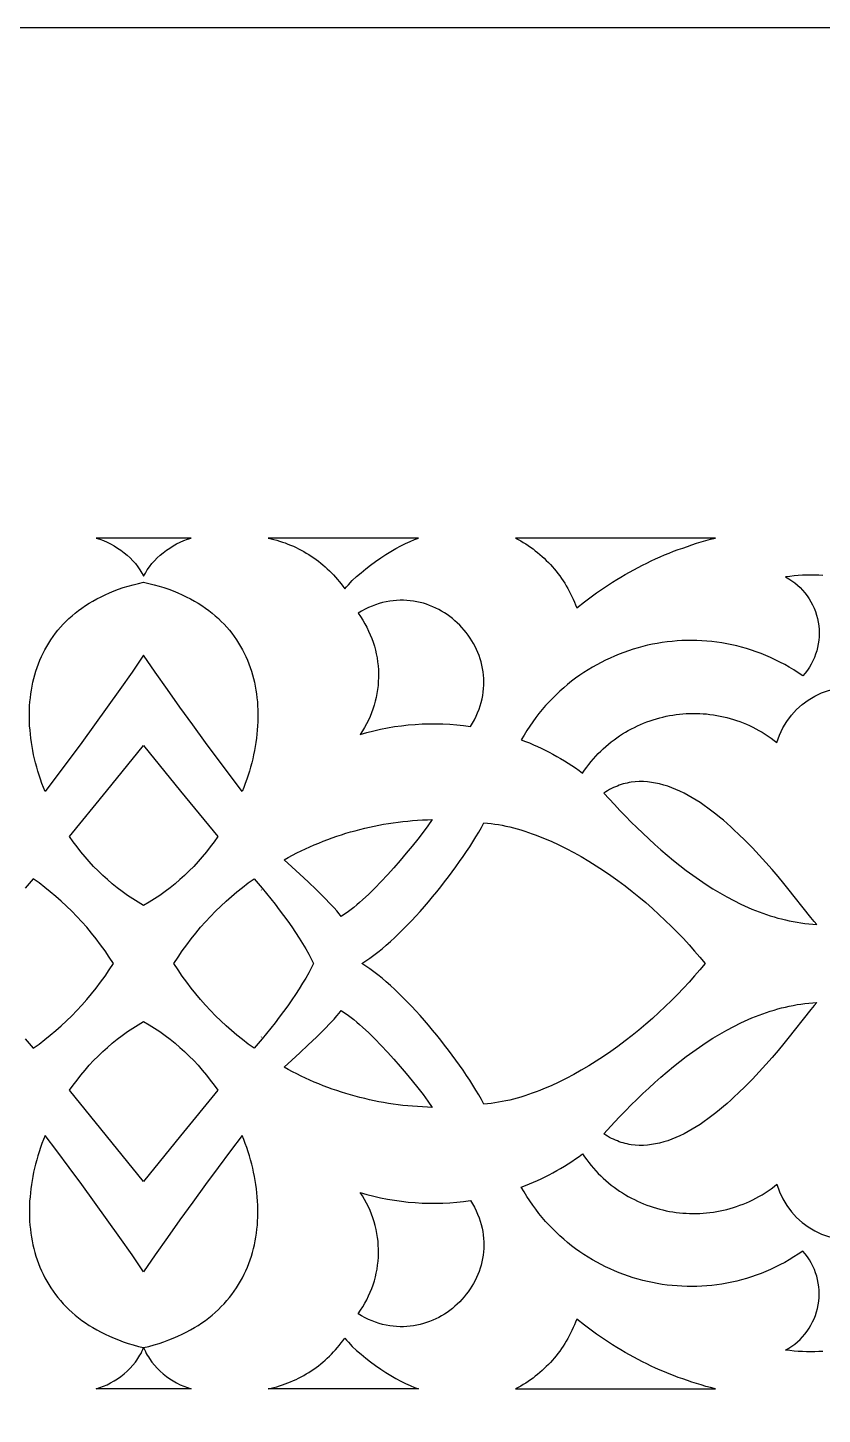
# Model space of a CAD drawing. Extents: x -660 to 660, y -460 to 460.
# Drawn here: x -13.6 to 79.8, y 297 to 460 of the extents above; entities that cross this region are included whole.
import ezdxf

# ---------------------------------------------------------------- set-up
doc = ezdxf.new("R2010")
doc.units = 0
doc.layers.add('LAYER_1', color=18, linetype='CONTINUOUS')

msp = doc.modelspace()

# ---------------------------------------------------------------- linework, layer by layer
at = {"layer": 'LAYER_1'}
for points in [[(-660, -460), (660, -460), (660, 460), (-660, 460)], [(-5.59, 400), (-5.16, 399.86), (-4.73, 399.71), (-4.3, 399.52), (-3.88, 399.32), (-3.46, 399.09), (-3.06, 398.84), (-2.67, 398.57), (-2.29, 398.29), (-1.93, 397.99), (-1.59, 397.67), (-1.26, 397.34), (-0.96, 397), (-0.68, 396.64), (-0.43, 396.27), (-0.2, 395.9), (-0.1, 395.71), (0, 395.52), (0.2, 395.9), (0.43, 396.27), (0.68, 396.64), (0.96, 397), (1.26, 397.34), (1.59, 397.67), (1.93, 397.99), (2.29, 398.29), (2.67, 398.57), (3.06, 398.84), (3.46, 399.09), (3.88, 399.32), (4.3, 399.52), (4.73, 399.71), (5.16, 399.86), (5.59, 400), (0, 400)], [(14.63, 400), (14.97, 399.92), (15.31, 399.84), (15.65, 399.75), (15.98, 399.65), (16.31, 399.54), (16.64, 399.43), (16.96, 399.3), (17.28, 399.17), (17.6, 399.04), (17.91, 398.89), (18.22, 398.74), (18.52, 398.58), (18.82, 398.42), (19.12, 398.25), (19.41, 398.07), (19.7, 397.88), (19.99, 397.69), (20.27, 397.49), (20.54, 397.28), (20.81, 397.07), (21.07, 396.85), (21.34, 396.63), (21.59, 396.4), (21.84, 396.16), (22.08, 395.92), (22.32, 395.67), (22.56, 395.41), (22.78, 395.15), (23, 394.89), (23.22, 394.61), (23.43, 394.34), (23.63, 394.05), (23.84, 394.29), (24.06, 394.53), (24.52, 395.01), (25.02, 395.48), (25.55, 395.94), (26.11, 396.4), (26.68, 396.84), (27.27, 397.27), (27.87, 397.68), (28.47, 398.07), (29.06, 398.44), (29.65, 398.78), (30.23, 399.09), (30.79, 399.37), (31.33, 399.62), (31.84, 399.83), (32.31, 400)], [(43.71, 400), (44.02, 399.84), (44.32, 399.67), (44.62, 399.5), (44.91, 399.32), (45.2, 399.13), (45.49, 398.93), (45.77, 398.73), (46.04, 398.52), (46.31, 398.31), (46.57, 398.09), (46.83, 397.86), (47.08, 397.63), (47.33, 397.39), (47.57, 397.15), (47.81, 396.89), (48.04, 396.64), (48.27, 396.38), (48.49, 396.11), (48.7, 395.83), (48.91, 395.56), (49.11, 395.27), (49.31, 394.98), (49.5, 394.69), (49.68, 394.39), (49.86, 394.08), (50.03, 393.77), (50.19, 393.46), (50.35, 393.14), (50.5, 392.81), (50.65, 392.49), (50.78, 392.15), (50.91, 391.81), (51.82, 392.53), (52.28, 392.88), (52.75, 393.22), (53.22, 393.56), (53.69, 393.88), (54.17, 394.21), (54.65, 394.52), (55.13, 394.83), (55.62, 395.14), (56.11, 395.43), (56.61, 395.72), (57.11, 396.01), (57.61, 396.28), (58.12, 396.55), (58.63, 396.81), (59.14, 397.07), (59.66, 397.32), (60.18, 397.56), (60.7, 397.79), (61.23, 398.02), (61.76, 398.23), (62.29, 398.45), (62.83, 398.65), (63.36, 398.84), (63.91, 399.03), (64.45, 399.21), (65, 399.39), (65.55, 399.55), (66.1, 399.71), (66.65, 399.86), (67.21, 400)], [(-11.58, 370.22), (-11.77, 370.7), (-11.95, 371.17), (-12.12, 371.65), (-12.28, 372.13), (-12.43, 372.61), (-12.57, 373.09), (-12.7, 373.58), (-12.82, 374.06), (-12.93, 374.54), (-13.03, 375.03), (-13.11, 375.51), (-13.19, 375.99), (-13.26, 376.48), (-13.32, 376.96), (-13.36, 377.44), (-13.4, 377.92), (-13.42, 378.4), (-13.43, 378.88), (-13.43, 379.35), (-13.42, 379.82), (-13.4, 380.29), (-13.37, 380.76), (-13.32, 381.22), (-13.26, 381.68), (-13.2, 382.14), (-13.11, 382.6), (-13.02, 383.05), (-12.92, 383.49), (-12.8, 383.93), (-12.67, 384.37), (-12.52, 384.8), (-12.37, 385.23), (-12.2, 385.65), (-12.02, 386.07), (-11.82, 386.48), (-11.61, 386.88), (-11.39, 387.28), (-11.16, 387.67), (-10.91, 388.06), (-10.65, 388.44), (-10.37, 388.81), (-10.08, 389.17), (-9.78, 389.53), (-9.46, 389.88), (-9.13, 390.22), (-8.78, 390.55), (-8.42, 390.87), (-8.05, 391.18), (-7.66, 391.49), (-7.26, 391.78), (-6.84, 392.07), (-6.4, 392.35), (-5.96, 392.61), (-5.49, 392.87), (-5.01, 393.11), (-4.52, 393.35), (-4.01, 393.57), (-3.48, 393.79), (-2.94, 393.99), (-2.39, 394.18), (-1.81, 394.35), (-1.23, 394.52), (-0.62, 394.67), (0, 394.81), (0.62, 394.67), (1.23, 394.52), (1.81, 394.35), (2.39, 394.18), (2.94, 393.99), (3.48, 393.79), (4.01, 393.57), (4.52, 393.35), (5.01, 393.11), (5.49, 392.87), (5.96, 392.61), (6.4, 392.35), (6.84, 392.07), (7.26, 391.78), (7.66, 391.49), (8.05, 391.18), (8.42, 390.87), (8.78, 390.55), (9.13, 390.22), (9.46, 389.88), (9.78, 389.53), (10.08, 389.17), (10.37, 388.81), (10.65, 388.44), (10.91, 388.06), (11.16, 387.67), (11.39, 387.28), (11.61, 386.88), (11.82, 386.48), (12.02, 386.07), (12.2, 385.65), (12.37, 385.23), (12.52, 384.8), (12.67, 384.37), (12.8, 383.93), (12.92, 383.49), (13.02, 383.05), (13.11, 382.6), (13.2, 382.14), (13.26, 381.68), (13.32, 381.22), (13.37, 380.76), (13.4, 380.29), (13.42, 379.82), (13.43, 379.35), (13.43, 378.88), (13.42, 378.4), (13.4, 377.92), (13.36, 377.44), (13.32, 376.96), (13.26, 376.48), (13.19, 375.99), (13.11, 375.51), (13.03, 375.03), (12.93, 374.54), (12.82, 374.06), (12.7, 373.58), (12.57, 373.09), (12.43, 372.61), (12.28, 372.13), (12.12, 371.65), (11.95, 371.17), (11.77, 370.7), (11.58, 370.22), (10.2, 372.04), (8.76, 373.97), (7.28, 375.98), (5.77, 378.05), (4.27, 380.14), (2.79, 382.22), (1.36, 384.26), (0, 386.23), (-1.36, 384.26), (-2.79, 382.22), (-4.27, 380.14), (-5.77, 378.05), (-7.28, 375.98), (-8.76, 373.97), (-10.2, 372.04)], [(25.46, 376.93), (26.25, 377.16), (27.06, 377.36), (27.86, 377.54), (28.67, 377.7), (29.48, 377.84), (30.29, 377.95), (31.11, 378.05), (31.92, 378.11), (32.73, 378.16), (33.55, 378.18), (34.36, 378.18), (35.17, 378.16), (35.99, 378.12), (36.8, 378.05), (37.6, 377.96), (38.41, 377.85), (38.65, 378.26), (38.88, 378.66), (39.08, 379.06), (39.26, 379.47), (39.42, 379.88), (39.56, 380.28), (39.68, 380.69), (39.78, 381.1), (39.86, 381.51), (39.92, 381.91), (39.96, 382.32), (39.98, 382.72), (39.99, 383.12), (39.97, 383.52), (39.94, 383.91), (39.89, 384.3), (39.83, 384.69), (39.75, 385.07), (39.66, 385.45), (39.54, 385.82), (39.42, 386.19), (39.28, 386.55), (39.12, 386.91), (38.95, 387.26), (38.77, 387.6), (38.58, 387.93), (38.37, 388.26), (38.15, 388.58), (37.91, 388.89), (37.67, 389.19), (37.42, 389.48), (37.15, 389.76), (36.87, 390.03), (36.59, 390.29), (36.29, 390.54), (35.98, 390.78), (35.67, 391.01), (35.35, 391.22), (35.02, 391.42), (34.68, 391.61), (34.33, 391.78), (33.98, 391.94), (33.62, 392.09), (33.25, 392.22), (32.88, 392.34), (32.5, 392.44), (32.12, 392.53), (31.73, 392.6), (31.34, 392.65), (30.94, 392.68), (30.54, 392.7), (30.14, 392.7), (29.74, 392.68), (29.33, 392.65), (28.92, 392.59), (28.51, 392.52), (28.09, 392.42), (27.68, 392.31), (27.27, 392.17), (26.85, 392.01), (26.44, 391.84), (26.03, 391.64), (25.61, 391.41), (25.2, 391.17), (25.49, 390.77), (25.75, 390.36), (26, 389.94), (26.23, 389.52), (26.44, 389.08), (26.64, 388.65), (26.82, 388.2), (26.98, 387.76), (27.12, 387.31), (27.24, 386.85), (27.35, 386.39), (27.43, 385.93), (27.5, 385.46), (27.55, 385), (27.59, 384.53), (27.61, 384.06), (27.6, 383.6), (27.58, 383.13), (27.55, 382.66), (27.49, 382.2), (27.42, 381.73), (27.33, 381.27), (27.22, 380.82), (27.1, 380.36), (26.95, 379.91), (26.79, 379.47), (26.61, 379.03), (26.42, 378.59), (26.2, 378.17), (25.97, 377.75), (25.72, 377.33)], [(-8.71, 364.91), (-4.35, 370.26), (0, 375.62), (4.35, 370.26), (8.71, 364.91), (8.28, 364.3), (7.83, 363.7), (7.37, 363.11), (6.88, 362.53), (6.39, 361.97), (5.88, 361.42), (5.35, 360.88), (4.81, 360.36), (4.25, 359.86), (3.69, 359.37), (3.1, 358.9), (2.51, 358.45), (1.9, 358.01), (1.28, 357.6), (0.65, 357.2), (0, 356.83), (-0.65, 357.2), (-1.28, 357.6), (-1.9, 358.01), (-2.51, 358.45), (-3.1, 358.9), (-3.69, 359.37), (-4.25, 359.86), (-4.81, 360.36), (-5.35, 360.88), (-5.88, 361.42), (-6.39, 361.97), (-6.88, 362.53), (-7.37, 363.11), (-7.83, 363.7), (-8.28, 364.3)], [(54.08, 370.02), (55.34, 368.67), (55.99, 367.99), (56.64, 367.31), (57.31, 366.63), (57.99, 365.97), (58.68, 365.3), (59.37, 364.65), (60.08, 364), (60.8, 363.36), (61.53, 362.73), (62.27, 362.12), (63.02, 361.52), (63.78, 360.93), (64.54, 360.37), (65.32, 359.82), (66.11, 359.29), (66.91, 358.78), (67.72, 358.29), (68.54, 357.83), (69.37, 357.39), (70.21, 356.97), (71.05, 356.59), (71.48, 356.4), (71.91, 356.23), (72.34, 356.06), (72.78, 355.9), (73.22, 355.75), (73.66, 355.61), (74.1, 355.47), (74.54, 355.34), (74.99, 355.23), (75.44, 355.12), (75.89, 355.02), (76.34, 354.92), (76.8, 354.84), (77.26, 354.77), (77.72, 354.7), (78.18, 354.65), (78.65, 354.61), (79.12, 354.57), (78.8, 354.95), (78.43, 355.41), (77.54, 356.53), (76.48, 357.88), (75.88, 358.62), (75.24, 359.4), (74.57, 360.21), (73.87, 361.04), (73.13, 361.88), (72.36, 362.73), (71.57, 363.58), (70.74, 364.42), (69.9, 365.25), (69.47, 365.65), (69.03, 366.05), (68.59, 366.45), (68.15, 366.83), (67.7, 367.2), (67.25, 367.57), (66.79, 367.92), (66.33, 368.26), (65.87, 368.59), (65.4, 368.91), (64.93, 369.21), (64.46, 369.49), (63.99, 369.76), (63.52, 370.01), (63.04, 370.25), (62.56, 370.46), (62.09, 370.65), (61.61, 370.83), (61.13, 370.98), (60.65, 371.11), (60.17, 371.21), (59.69, 371.29), (59.21, 371.35), (58.74, 371.38), (58.26, 371.38), (57.79, 371.35), (57.32, 371.3), (57.08, 371.26), (56.84, 371.21), (56.61, 371.16), (56.38, 371.1), (56.14, 371.03), (55.91, 370.95), (55.68, 370.86), (55.45, 370.77), (55.22, 370.67), (54.99, 370.56), (54.76, 370.44), (54.53, 370.31), (54.31, 370.17)], [(16.51, 362.2), (17, 362.47), (17.5, 362.74), (18.01, 362.99), (18.51, 363.24), (19.02, 363.48), (19.54, 363.72), (20.06, 363.94), (20.58, 364.16), (21.11, 364.37), (21.64, 364.57), (22.17, 364.76), (22.7, 364.95), (23.24, 365.13), (23.78, 365.3), (24.33, 365.46), (24.88, 365.61), (25.43, 365.76), (25.98, 365.89), (26.53, 366.02), (27.09, 366.14), (27.65, 366.25), (28.21, 366.36), (28.78, 366.45), (29.34, 366.54), (29.91, 366.61), (30.48, 366.68), (31.05, 366.74), (31.62, 366.79), (32.2, 366.83), (32.78, 366.87), (33.35, 366.89), (33.93, 366.91), (33.41, 366.18), (32.84, 365.42), (32.22, 364.61), (31.56, 363.79), (30.86, 362.95), (30.15, 362.1), (29.41, 361.26), (28.67, 360.44), (27.92, 359.64), (27.18, 358.87), (26.45, 358.15), (25.74, 357.48), (25.39, 357.17), (25.05, 356.88), (24.72, 356.6), (24.4, 356.35), (24.09, 356.11), (23.79, 355.9), (23.5, 355.71), (23.23, 355.54), (22.99, 355.84), (22.71, 356.17), (22.38, 356.53), (22.02, 356.92), (21.2, 357.76), (20.3, 358.65), (19.34, 359.58), (18.36, 360.5), (17.41, 361.38)], [(25.66, 350), (26.12, 350.3), (26.58, 350.62), (27.06, 350.97), (27.54, 351.34), (28.03, 351.73), (28.52, 352.15), (29.01, 352.59), (29.51, 353.05), (30.01, 353.52), (30.51, 354.02), (31.01, 354.53), (31.51, 355.05), (32.01, 355.58), (32.51, 356.13), (33, 356.69), (33.49, 357.26), (33.97, 357.83), (34.45, 358.41), (34.92, 359), (35.38, 359.59), (35.83, 360.19), (36.28, 360.78), (36.71, 361.38), (37.13, 361.97), (37.55, 362.56), (37.94, 363.15), (38.33, 363.73), (38.69, 364.31), (39.05, 364.88), (39.38, 365.44), (39.7, 365.99), (40, 366.53), (40.43, 366.49), (40.86, 366.44), (41.29, 366.39), (41.72, 366.32), (42.15, 366.24), (42.59, 366.15), (43.03, 366.05), (43.46, 365.94), (43.9, 365.82), (44.35, 365.7), (44.79, 365.56), (45.23, 365.41), (45.67, 365.26), (46.12, 365.1), (47.01, 364.75), (47.9, 364.37), (48.79, 363.96), (49.67, 363.52), (50.56, 363.05), (51.44, 362.56), (52.32, 362.04), (53.19, 361.49), (54.05, 360.93), (54.91, 360.34), (55.75, 359.74), (56.59, 359.11), (57.41, 358.47), (58.22, 357.82), (59.02, 357.15), (59.8, 356.47), (60.57, 355.77), (61.32, 355.07), (62.05, 354.36), (62.76, 353.64), (63.45, 352.92), (64.12, 352.19), (64.77, 351.46), (65.39, 350.73), (65.99, 350), (65.39, 349.27), (64.77, 348.54), (64.12, 347.81), (63.45, 347.08), (62.76, 346.36), (62.05, 345.64), (61.32, 344.93), (60.57, 344.23), (59.8, 343.53), (59.02, 342.85), (58.22, 342.18), (57.41, 341.53), (56.59, 340.89), (55.75, 340.26), (54.91, 339.66), (54.05, 339.07), (53.19, 338.51), (52.32, 337.96), (51.44, 337.44), (50.56, 336.95), (49.67, 336.48), (48.79, 336.04), (47.9, 335.63), (47.01, 335.25), (46.56, 335.07), (46.12, 334.9), (45.67, 334.74), (45.23, 334.59), (44.79, 334.44), (44.35, 334.3), (43.9, 334.18), (43.46, 334.06), (43.03, 333.95), (42.59, 333.85), (42.15, 333.76), (41.72, 333.68), (41.29, 333.61), (40.86, 333.56), (40.43, 333.51), (40, 333.47), (39.7, 334.01), (39.38, 334.56), (39.05, 335.12), (38.69, 335.69), (38.33, 336.27), (37.94, 336.85), (37.55, 337.44), (37.13, 338.03), (36.71, 338.62), (36.28, 339.22), (35.83, 339.81), (35.38, 340.41), (34.92, 341), (34.45, 341.59), (33.97, 342.17), (33.49, 342.74), (33, 343.31), (32.51, 343.87), (32.01, 344.42), (31.51, 344.95), (31.01, 345.47), (30.51, 345.98), (30.01, 346.48), (29.51, 346.95), (29.01, 347.41), (28.52, 347.85), (28.03, 348.27), (27.54, 348.66), (27.06, 349.03), (26.58, 349.38), (26.12, 349.7)], [(3.55, 350), (4.04, 350.75), (4.54, 351.49), (5.06, 352.2), (5.59, 352.9), (6.13, 353.58), (6.69, 354.25), (7.26, 354.9), (7.85, 355.53), (8.45, 356.14), (9.06, 356.73), (9.68, 357.31), (10.32, 357.88), (10.97, 358.42), (11.63, 358.95), (12.29, 359.47), (12.98, 359.97), (13.45, 359.42), (13.94, 358.84), (14.43, 358.24), (14.94, 357.61), (15.44, 356.96), (15.94, 356.3), (16.44, 355.64), (16.93, 354.96), (17.4, 354.29), (17.85, 353.63), (18.28, 352.97), (18.69, 352.33), (19.07, 351.71), (19.41, 351.11), (19.71, 350.54), (19.98, 350), (19.71, 349.46), (19.41, 348.89), (19.07, 348.29), (18.69, 347.67), (18.28, 347.03), (17.85, 346.37), (17.4, 345.71), (16.93, 345.04), (16.44, 344.36), (15.94, 343.7), (15.44, 343.04), (14.94, 342.39), (14.43, 341.76), (13.94, 341.16), (13.45, 340.58), (12.98, 340.03), (12.29, 340.53), (11.63, 341.05), (10.97, 341.58), (10.32, 342.12), (9.68, 342.69), (9.06, 343.27), (8.45, 343.86), (7.85, 344.47), (7.26, 345.1), (6.69, 345.75), (6.13, 346.42), (5.59, 347.1), (5.06, 347.8), (4.54, 348.51), (4.04, 349.25)], [(16.51, 337.8), (17.41, 338.62), (18.36, 339.5), (19.34, 340.42), (20.3, 341.35), (21.2, 342.24), (22.02, 343.08), (22.38, 343.47), (22.71, 343.83), (22.99, 344.16), (23.23, 344.46), (23.5, 344.29), (23.79, 344.1), (24.09, 343.89), (24.4, 343.65), (24.72, 343.4), (25.05, 343.12), (25.39, 342.83), (25.74, 342.52), (26.45, 341.85), (27.18, 341.13), (27.92, 340.36), (28.67, 339.56), (29.41, 338.74), (30.15, 337.9), (30.86, 337.05), (31.56, 336.21), (32.22, 335.39), (32.84, 334.58), (33.41, 333.82), (33.93, 333.09), (33.35, 333.11), (32.78, 333.13), (32.2, 333.17), (31.62, 333.21), (31.05, 333.26), (30.48, 333.32), (29.91, 333.39), (29.34, 333.46), (28.78, 333.55), (28.21, 333.64), (27.65, 333.75), (27.09, 333.86), (26.53, 333.98), (25.98, 334.11), (25.43, 334.24), (24.88, 334.39), (24.33, 334.54), (23.78, 334.7), (23.24, 334.87), (22.7, 335.05), (22.17, 335.24), (21.64, 335.43), (21.11, 335.63), (20.58, 335.84), (20.06, 336.06), (19.54, 336.28), (19.02, 336.52), (18.51, 336.76), (18.01, 337.01), (17.5, 337.26), (17, 337.53)], [(54.08, 329.98), (55.34, 331.33), (55.99, 332.01), (56.64, 332.69), (57.31, 333.37), (57.99, 334.03), (58.68, 334.7), (59.37, 335.35), (60.08, 336), (60.8, 336.64), (61.53, 337.27), (62.27, 337.88), (63.02, 338.48), (63.78, 339.07), (64.54, 339.63), (65.32, 340.18), (66.11, 340.71), (66.91, 341.22), (67.72, 341.71), (68.54, 342.17), (69.37, 342.61), (70.21, 343.03), (71.05, 343.41), (71.48, 343.6), (71.91, 343.77), (72.34, 343.94), (72.78, 344.1), (73.22, 344.25), (73.66, 344.39), (74.1, 344.53), (74.54, 344.66), (74.99, 344.77), (75.44, 344.88), (75.89, 344.98), (76.34, 345.08), (76.8, 345.16), (77.26, 345.23), (77.72, 345.3), (78.18, 345.35), (78.65, 345.39), (79.12, 345.43), (78.8, 345.05), (78.43, 344.59), (77.54, 343.47), (76.48, 342.12), (75.88, 341.38), (75.24, 340.6), (74.57, 339.79), (73.87, 338.96), (73.13, 338.12), (72.36, 337.27), (71.57, 336.42), (70.74, 335.58), (69.9, 334.75), (69.47, 334.35), (69.03, 333.95), (68.59, 333.55), (68.15, 333.17), (67.7, 332.8), (67.25, 332.43), (66.79, 332.08), (66.33, 331.74), (65.87, 331.41), (65.4, 331.09), (64.93, 330.79), (64.46, 330.51), (63.99, 330.24), (63.52, 329.99), (63.04, 329.75), (62.56, 329.54), (62.09, 329.35), (61.61, 329.17), (61.13, 329.02), (60.65, 328.89), (60.17, 328.79), (59.69, 328.71), (59.21, 328.65), (58.74, 328.62), (58.26, 328.62), (57.79, 328.65), (57.32, 328.7), (57.08, 328.74), (56.84, 328.79), (56.61, 328.84), (56.38, 328.9), (56.14, 328.97), (55.91, 329.05), (55.68, 329.14), (55.45, 329.23), (55.22, 329.33), (54.99, 329.44), (54.76, 329.56), (54.53, 329.69), (54.31, 329.83)], [(0, 324.38), (-4.35, 329.74), (-8.71, 335.09), (-8.28, 335.7), (-7.83, 336.3), (-7.37, 336.89), (-6.88, 337.47), (-6.39, 338.03), (-5.88, 338.58), (-5.35, 339.12), (-4.81, 339.64), (-4.25, 340.14), (-3.69, 340.63), (-3.1, 341.1), (-2.51, 341.55), (-1.9, 341.99), (-1.28, 342.4), (-0.65, 342.8), (0, 343.17), (0.65, 342.8), (1.28, 342.4), (1.9, 341.99), (2.51, 341.55), (3.1, 341.1), (3.69, 340.63), (4.25, 340.14), (4.81, 339.64), (5.35, 339.12), (5.88, 338.58), (6.39, 338.03), (6.88, 337.47), (7.37, 336.89), (7.83, 336.3), (8.28, 335.7), (8.71, 335.09), (4.35, 329.74)], [(-5.59, 300), (-5.16, 300.14), (-4.73, 300.3), (-4.3, 300.48), (-3.88, 300.69), (-3.46, 300.92), (-3.06, 301.18), (-2.67, 301.46), (-2.29, 301.75), (-1.93, 302.07), (-1.59, 302.41), (-1.26, 302.77), (-0.96, 303.15), (-0.82, 303.35), (-0.68, 303.55), (-0.55, 303.75), (-0.43, 303.96), (-0.31, 304.17), (-0.2, 304.39), (-0.1, 304.61), (0, 304.84), (0.62, 304.99), (1.23, 305.16), (1.81, 305.34), (2.39, 305.53), (2.94, 305.74), (3.48, 305.95), (4.01, 306.18), (4.52, 306.42), (5.01, 306.66), (5.49, 306.92), (5.96, 307.19), (6.4, 307.46), (6.84, 307.75), (7.26, 308.05), (7.66, 308.35), (8.05, 308.67), (8.42, 308.99), (8.78, 309.32), (9.13, 309.66), (9.46, 310.01), (9.78, 310.37), (10.08, 310.73), (10.37, 311.1), (10.65, 311.48), (10.91, 311.86), (11.16, 312.25), (11.39, 312.65), (11.61, 313.05), (11.82, 313.46), (12.02, 313.88), (12.2, 314.3), (12.37, 314.73), (12.52, 315.16), (12.67, 315.59), (12.8, 316.03), (12.92, 316.48), (13.02, 316.93), (13.11, 317.38), (13.2, 317.84), (13.26, 318.3), (13.32, 318.76), (13.37, 319.23), (13.4, 319.7), (13.42, 320.17), (13.43, 320.64), (13.43, 321.12), (13.42, 321.59), (13.4, 322.07), (13.36, 322.55), (13.32, 323.04), (13.26, 323.52), (13.19, 324), (13.11, 324.49), (13.03, 324.97), (12.93, 325.46), (12.82, 325.94), (12.7, 326.42), (12.57, 326.91), (12.43, 327.39), (12.28, 327.87), (12.12, 328.35), (11.95, 328.83), (11.77, 329.3), (11.58, 329.78), (10.2, 327.96), (8.76, 326.03), (7.28, 324.02), (5.77, 321.95), (4.27, 319.86), (2.79, 317.78), (1.36, 315.74), (0, 313.77), (-1.36, 315.74), (-2.79, 317.78), (-4.27, 319.86), (-5.77, 321.95), (-7.28, 324.02), (-8.76, 326.03), (-10.2, 327.96), (-11.58, 329.78), (-11.77, 329.3), (-11.95, 328.83), (-12.12, 328.35), (-12.28, 327.87), (-12.43, 327.39), (-12.57, 326.91), (-12.7, 326.42), (-12.82, 325.94), (-12.93, 325.46), (-13.03, 324.97), (-13.11, 324.49), (-13.19, 324), (-13.26, 323.52), (-13.32, 323.04), (-13.36, 322.55), (-13.4, 322.07), (-13.42, 321.59), (-13.43, 321.12), (-13.43, 320.64), (-13.42, 320.17), (-13.4, 319.7), (-13.37, 319.23), (-13.32, 318.76), (-13.26, 318.3), (-13.2, 317.84), (-13.11, 317.38), (-13.02, 316.93), (-12.92, 316.48), (-12.8, 316.03), (-12.67, 315.59), (-12.52, 315.16), (-12.37, 314.73), (-12.2, 314.3), (-12.02, 313.88), (-11.82, 313.46), (-11.61, 313.05), (-11.39, 312.65), (-11.16, 312.25), (-10.91, 311.86), (-10.65, 311.48), (-10.37, 311.1), (-10.08, 310.73), (-9.78, 310.37), (-9.46, 310.01), (-9.13, 309.66), (-8.78, 309.32), (-8.42, 308.99), (-8.05, 308.67), (-7.66, 308.35), (-7.26, 308.05), (-6.84, 307.75), (-6.4, 307.46), (-5.96, 307.19), (-5.49, 306.92), (-5.01, 306.66), (-4.52, 306.42), (-4.01, 306.18), (-3.48, 305.95), (-2.94, 305.74), (-2.39, 305.53), (-1.81, 305.34), (-1.23, 305.16), (-0.62, 304.99), (0, 304.84), (0.1, 304.61), (0.2, 304.39), (0.31, 304.17), (0.43, 303.96), (0.55, 303.75), (0.68, 303.55), (0.96, 303.15), (1.26, 302.77), (1.59, 302.41), (1.93, 302.07), (2.29, 301.75), (2.67, 301.46), (3.06, 301.18), (3.46, 300.92), (3.88, 300.69), (4.3, 300.48), (4.73, 300.3), (5.16, 300.14), (5.59, 300), (0, 300)], [(25.2, 308.83), (25.49, 309.23), (25.75, 309.64), (26, 310.06), (26.23, 310.48), (26.44, 310.92), (26.64, 311.35), (26.82, 311.8), (26.98, 312.24), (27.12, 312.69), (27.24, 313.15), (27.35, 313.61), (27.43, 314.07), (27.5, 314.54), (27.55, 315), (27.59, 315.47), (27.61, 315.94), (27.6, 316.4), (27.58, 316.87), (27.55, 317.34), (27.49, 317.8), (27.42, 318.27), (27.33, 318.73), (27.22, 319.18), (27.1, 319.64), (26.95, 320.09), (26.79, 320.53), (26.61, 320.97), (26.42, 321.41), (26.2, 321.83), (25.97, 322.25), (25.72, 322.67), (25.46, 323.07), (26.25, 322.84), (27.06, 322.64), (27.86, 322.46), (28.67, 322.3), (29.48, 322.16), (30.29, 322.05), (31.11, 321.95), (31.92, 321.89), (32.73, 321.84), (33.55, 321.82), (34.36, 321.82), (35.17, 321.84), (35.99, 321.88), (36.8, 321.95), (37.6, 322.04), (38.41, 322.15), (38.65, 321.74), (38.88, 321.34), (39.08, 320.94), (39.26, 320.53), (39.42, 320.12), (39.56, 319.72), (39.68, 319.31), (39.78, 318.9), (39.86, 318.49), (39.92, 318.09), (39.96, 317.68), (39.98, 317.28), (39.99, 316.88), (39.97, 316.48), (39.94, 316.09), (39.89, 315.7), (39.83, 315.31), (39.75, 314.93), (39.66, 314.55), (39.54, 314.18), (39.42, 313.81), (39.28, 313.45), (39.12, 313.09), (38.95, 312.74), (38.77, 312.4), (38.58, 312.07), (38.37, 311.74), (38.15, 311.42), (37.91, 311.11), (37.67, 310.81), (37.42, 310.52), (37.15, 310.24), (36.87, 309.97), (36.59, 309.71), (36.29, 309.46), (35.98, 309.22), (35.67, 308.99), (35.35, 308.78), (35.02, 308.58), (34.68, 308.39), (34.33, 308.22), (33.98, 308.06), (33.62, 307.91), (33.25, 307.78), (32.88, 307.66), (32.5, 307.56), (32.12, 307.47), (31.73, 307.4), (31.34, 307.35), (30.94, 307.32), (30.54, 307.3), (30.14, 307.3), (29.74, 307.32), (29.33, 307.35), (28.92, 307.41), (28.51, 307.48), (28.09, 307.58), (27.68, 307.69), (27.27, 307.83), (26.85, 307.99), (26.44, 308.16), (26.03, 308.36), (25.61, 308.59)], [(43.71, 300), (67.21, 300), (66.65, 300.14), (66.1, 300.29), (65.55, 300.45), (65, 300.61), (64.45, 300.79), (63.91, 300.97), (63.36, 301.16), (62.83, 301.35), (62.29, 301.55), (61.76, 301.77), (61.23, 301.98), (60.7, 302.21), (60.18, 302.44), (59.66, 302.68), (59.14, 302.93), (58.63, 303.19), (58.12, 303.45), (57.61, 303.72), (57.11, 303.99), (56.61, 304.28), (56.11, 304.57), (55.62, 304.86), (55.13, 305.17), (54.65, 305.48), (54.17, 305.79), (53.69, 306.12), (53.22, 306.44), (52.75, 306.78), (52.28, 307.12), (51.82, 307.47), (50.91, 308.19), (50.78, 307.85), (50.65, 307.51), (50.5, 307.19), (50.35, 306.86), (50.19, 306.54), (50.03, 306.23), (49.86, 305.92), (49.68, 305.61), (49.5, 305.31), (49.31, 305.02), (49.11, 304.73), (48.91, 304.44), (48.7, 304.17), (48.49, 303.89), (48.27, 303.62), (48.04, 303.36), (47.81, 303.11), (47.57, 302.85), (47.33, 302.61), (47.08, 302.37), (46.83, 302.14), (46.57, 301.91), (46.31, 301.69), (46.04, 301.48), (45.77, 301.27), (45.49, 301.07), (45.2, 300.87), (44.91, 300.68), (44.62, 300.5), (44.32, 300.33), (44.02, 300.16)], [(14.63, 300), (14.97, 300.08), (15.31, 300.16), (15.65, 300.25), (15.98, 300.35), (16.31, 300.46), (16.64, 300.57), (16.96, 300.7), (17.28, 300.83), (17.6, 300.96), (17.91, 301.11), (18.22, 301.26), (18.52, 301.42), (18.82, 301.58), (19.12, 301.75), (19.41, 301.93), (19.7, 302.12), (19.99, 302.31), (20.27, 302.51), (20.54, 302.72), (20.81, 302.93), (21.07, 303.15), (21.34, 303.37), (21.59, 303.6), (21.84, 303.84), (22.08, 304.08), (22.32, 304.33), (22.56, 304.59), (22.78, 304.85), (23, 305.11), (23.22, 305.39), (23.43, 305.66), (23.63, 305.95), (23.84, 305.71), (24.06, 305.47), (24.52, 304.99), (25.02, 304.52), (25.55, 304.06), (26.11, 303.6), (26.68, 303.16), (27.27, 302.73), (27.87, 302.32), (28.47, 301.93), (29.06, 301.56), (29.65, 301.22), (30.23, 300.91), (30.79, 300.63), (31.33, 300.38), (31.84, 300.17), (32.31, 300)]]:
    msp.add_lwpolyline(points, close=True, dxfattribs=at)
for points in [[(79.84, 395.6), (79.37, 395.63), (78.9, 395.64), (78.42, 395.65), (77.93, 395.65), (77.44, 395.63), (76.95, 395.6), (76.46, 395.56), (75.96, 395.51), (75.45, 395.45, -0.486239), (77.48, 383.8), (76.95, 384.16), (76.42, 384.5), (75.89, 384.83), (75.35, 385.14), (74.8, 385.43), (74.25, 385.71), (73.7, 385.97), (73.14, 386.21), (72.57, 386.44), (72.01, 386.65), (71.44, 386.84), (70.86, 387.02), (70.29, 387.19), (69.71, 387.34), (69.13, 387.47), (68.55, 387.58), (67.97, 387.69), (67.38, 387.77), (66.8, 387.84), (66.21, 387.9), (65.62, 387.94), (65.04, 387.96), (64.45, 387.97), (63.87, 387.97), (63.28, 387.95), (62.7, 387.91), (62.12, 387.86), (61.54, 387.8), (60.96, 387.72), (60.38, 387.63), (59.81, 387.52), (59.24, 387.4), (58.68, 387.26), (58.11, 387.11), (57.55, 386.94), (57, 386.76), (56.45, 386.57), (55.9, 386.36), (55.36, 386.14), (54.83, 385.9), (54.3, 385.66), (53.78, 385.39), (53.26, 385.12), (52.75, 384.83), (52.25, 384.52), (51.75, 384.21), (51.26, 383.88), (50.78, 383.53), (50.31, 383.18), (49.84, 382.81), (49.39, 382.42), (48.94, 382.03), (48.51, 381.62), (48.08, 381.2), (47.66, 380.76), (47.25, 380.32), (46.86, 379.86), (46.47, 379.39), (46.09, 378.9), (45.73, 378.41), (45.38, 377.9), (45.04, 377.38), (44.71, 376.84), (44.39, 376.3), (44.87, 376.11), (45.34, 375.92), (45.81, 375.72), (46.28, 375.51), (46.74, 375.3), (47.2, 375.07), (47.66, 374.84), (48.11, 374.6), (48.56, 374.35), (49.01, 374.09), (49.45, 373.82), (49.89, 373.55), (50.32, 373.27), (50.75, 372.98), (51.18, 372.68), (51.6, 372.37), (51.84, 372.73), (52.09, 373.07), (52.34, 373.41), (52.61, 373.74), (52.88, 374.06), (53.16, 374.37), (53.44, 374.67), (53.73, 374.96), (54.03, 375.25), (54.34, 375.52), (54.65, 375.79), (54.96, 376.04), (55.29, 376.29), (55.61, 376.53), (55.95, 376.76), (56.28, 376.98), (56.63, 377.19), (56.97, 377.39), (57.33, 377.58), (57.68, 377.76), (58.04, 377.93), (58.41, 378.1), (58.77, 378.25), (59.14, 378.4), (59.52, 378.53), (59.89, 378.66), (60.27, 378.77), (60.66, 378.88), (61.04, 378.97), (61.43, 379.06), (61.82, 379.14), (62.21, 379.2), (62.6, 379.26), (63, 379.31), (63.39, 379.35), (63.79, 379.37), (64.18, 379.39), (64.58, 379.4), (64.98, 379.4), (65.38, 379.38), (65.77, 379.36), (66.17, 379.33), (66.57, 379.28), (66.97, 379.23), (67.36, 379.17), (67.76, 379.09), (68.15, 379.01), (68.54, 378.91), (68.93, 378.81), (69.32, 378.69), (69.7, 378.57), (70.09, 378.43), (70.47, 378.28), (70.85, 378.13), (71.22, 377.96), (71.6, 377.78), (71.97, 377.59), (72.33, 377.39), (72.69, 377.18), (73.05, 376.96), (73.41, 376.72), (73.76, 376.48), (74.1, 376.23), (74.44, 375.96, -1), (92.06, 370.7)], [(79.84, 304.4), (79.37, 304.37), (78.9, 304.36), (78.42, 304.35), (77.93, 304.35), (77.44, 304.37), (76.95, 304.4), (76.46, 304.44), (75.96, 304.49), (75.45, 304.55, 0.486239), (77.48, 316.2), (76.95, 315.84), (76.42, 315.5), (75.89, 315.17), (75.35, 314.86), (74.8, 314.57), (74.25, 314.29), (73.7, 314.03), (73.14, 313.79), (72.57, 313.56), (72.01, 313.35), (71.44, 313.16), (70.86, 312.98), (70.29, 312.81), (69.71, 312.66), (69.13, 312.53), (68.55, 312.42), (67.97, 312.31), (67.38, 312.23), (66.8, 312.16), (66.21, 312.1), (65.62, 312.06), (65.04, 312.04), (64.45, 312.03), (63.87, 312.03), (63.28, 312.05), (62.7, 312.09), (62.12, 312.14), (61.54, 312.2), (60.96, 312.28), (60.38, 312.37), (59.81, 312.48), (59.24, 312.6), (58.68, 312.74), (58.11, 312.89), (57.55, 313.06), (57, 313.24), (56.45, 313.43), (55.9, 313.64), (55.36, 313.86), (54.83, 314.1), (54.3, 314.34), (53.78, 314.61), (53.26, 314.88), (52.75, 315.17), (52.25, 315.48), (51.75, 315.79), (51.26, 316.12), (50.78, 316.47), (50.31, 316.82), (49.84, 317.19), (49.39, 317.58), (48.94, 317.97), (48.51, 318.38), (48.08, 318.8), (47.66, 319.24), (47.25, 319.68), (46.86, 320.14), (46.47, 320.61), (46.09, 321.1), (45.73, 321.59), (45.38, 322.1), (45.04, 322.62), (44.71, 323.16), (44.39, 323.7), (44.87, 323.89), (45.34, 324.08), (45.81, 324.28), (46.28, 324.49), (46.74, 324.7), (47.2, 324.93), (47.66, 325.16), (48.11, 325.4), (48.56, 325.65), (49.01, 325.91), (49.45, 326.18), (49.89, 326.45), (50.32, 326.73), (50.75, 327.02), (51.18, 327.32), (51.6, 327.63), (51.84, 327.27), (52.09, 326.93), (52.34, 326.59), (52.61, 326.26), (52.88, 325.94), (53.16, 325.63), (53.44, 325.33), (53.73, 325.04), (54.03, 324.75), (54.34, 324.48), (54.65, 324.21), (54.96, 323.96), (55.29, 323.71), (55.61, 323.47), (55.95, 323.24), (56.28, 323.02), (56.63, 322.81), (56.97, 322.61), (57.33, 322.42), (57.68, 322.24), (58.04, 322.07), (58.41, 321.9), (58.77, 321.75), (59.14, 321.6), (59.52, 321.47), (59.89, 321.34), (60.27, 321.23), (60.66, 321.12), (61.04, 321.03), (61.43, 320.94), (61.82, 320.86), (62.21, 320.8), (62.6, 320.74), (63, 320.69), (63.39, 320.65), (63.79, 320.63), (64.18, 320.61), (64.58, 320.6), (64.98, 320.6), (65.38, 320.62), (65.77, 320.64), (66.17, 320.67), (66.57, 320.72), (66.97, 320.77), (67.36, 320.83), (67.76, 320.91), (68.15, 320.99), (68.54, 321.09), (68.93, 321.19), (69.32, 321.31), (69.7, 321.43), (70.09, 321.57), (70.47, 321.72), (70.85, 321.87), (71.22, 322.04), (71.6, 322.22), (71.97, 322.41), (72.33, 322.61), (72.69, 322.82), (73.05, 323.04), (73.41, 323.28), (73.76, 323.52), (74.1, 323.77), (74.44, 324.04, 1), (92.06, 329.3)]]:
    msp.add_lwpolyline(points, format="xyb", dxfattribs=at)
for points in [[(-13.94, 341.16), (-13.45, 340.58), (-12.98, 340.03), (-12.29, 340.53), (-11.63, 341.05), (-10.97, 341.58), (-10.32, 342.12), (-9.68, 342.69), (-9.06, 343.27), (-8.45, 343.86), (-7.85, 344.47), (-7.26, 345.1), (-6.69, 345.75), (-6.13, 346.42), (-5.59, 347.1), (-5.06, 347.8), (-4.54, 348.51), (-4.04, 349.25), (-3.55, 350), (-4.04, 350.75), (-4.54, 351.49), (-5.06, 352.2), (-5.59, 352.9), (-6.13, 353.58), (-6.69, 354.25), (-7.26, 354.9), (-7.85, 355.53), (-8.45, 356.14), (-9.06, 356.73), (-9.68, 357.31), (-10.32, 357.88), (-10.97, 358.42), (-11.63, 358.95), (-12.29, 359.47), (-12.98, 359.97), (-13.45, 359.42), (-13.94, 358.84)], [(13.82, 358.66), (13.86, 358.61)], [(13.82, 341.34), (13.86, 341.39)]]:
    msp.add_lwpolyline(points, dxfattribs=at)

doc.saveas('drawing.dxf')
